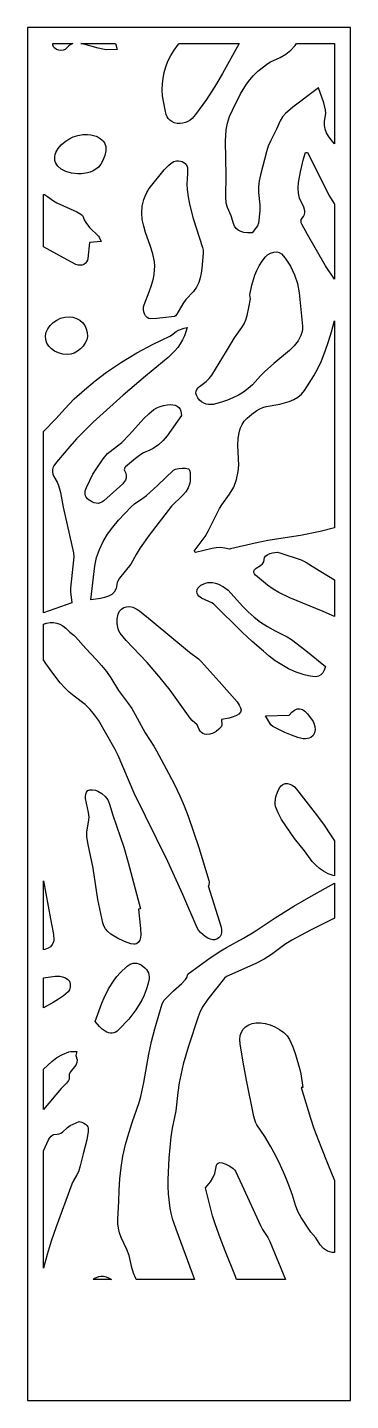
# Model space of a CAD drawing. Extents: x 0 to 400, y 0 to 1700.
import ezdxf

# ---------------------------------------------------------------- set-up
doc = ezdxf.new("R2010")
doc.units = 0
doc.layers.add('CUT', color=1, linetype='Continuous')
doc.layers.add('OUTLINE', color=7, linetype='Continuous')

msp = doc.modelspace()

# ---------------------------------------------------------------- linework, layer by layer
at = {"layer": 'CUT'}
for points in [[(36.07, 1672.73), (33.86, 1674.19), (32.21, 1676.16), (31.32, 1678.59), (31.27, 1680), (56.04, 1680), (53.82, 1679.03), (51.3, 1677.25), (46.67, 1672.9), (44.15, 1671.86), (41.41, 1671.51), (38.65, 1671.82)], [(66.03, 1680), (109.12, 1680), (111.14, 1672.62), (97.47, 1672.49), (93.45, 1672.93), (87.44, 1674.23), (69.83, 1679.12)], [(181.56, 1582.12), (178.58, 1583.38), (176.16, 1585.06), (174.24, 1587.1), (172.77, 1589.44), (171.68, 1592.04), (170.44, 1597.81), (167.26, 1615.48), (166.98, 1622.8), (167.16, 1630.05), (167.86, 1637.25), (169.16, 1644.37), (171.13, 1651.42), (173.83, 1658.39), (177.33, 1665.27), (181.71, 1672.05), (187.11, 1679.12), (187.91, 1680), (262.14, 1680), (241.57, 1643.12), (233.92, 1630.05), (221.54, 1610.93), (208.22, 1592.26), (203.93, 1587.41), (201.42, 1585.35), (198.67, 1583.62), (195.67, 1582.28), (192.42, 1581.41), (188.91, 1581.06), (185.15, 1581.3)], [(367.88, 1583.96), (369.28, 1593.59), (369.01, 1597.84), (366.81, 1606.59), (360.4, 1625.13), (328.7, 1601.24), (319.63, 1593.53), (315.91, 1589.24), (313.03, 1584.35), (308.24, 1574.05), (301.25, 1560.19), (298.17, 1553.2), (295.86, 1546.12), (288.32, 1517.36), (287, 1510.12), (286.22, 1502.84), (286.13, 1495.5), (287.62, 1480.57), (287.54, 1472.93), (285.92, 1457.61), (284.86, 1454.55), (278.25, 1445.55), (272.63, 1445.7), (267.93, 1446.31), (264.05, 1447.41), (260.91, 1449.03), (258.42, 1451.22), (256.5, 1454.01), (255.04, 1457.43), (252.25, 1466.8), (247.5, 1477.13), (246.13, 1482.39), (245.57, 1490.96), (246, 1516.89), (245.31, 1559.17), (246.07, 1573.25), (247.55, 1581.44), (250.23, 1589.65), (253.68, 1597.79), (263.77, 1617.91), (271.01, 1629.67), (275.23, 1635.31), (279.95, 1640.71), (285.29, 1645.84), (297.53, 1655.42), (300.78, 1657.57), (312.76, 1662.75), (320, 1667.07), (326.16, 1672.05), (331.41, 1677.56), (333.26, 1680), (380, 1680), (380, 1556.07), (375.82, 1560.96), (372.74, 1565.29), (370.36, 1569.66), (368.72, 1574.16), (367.88, 1578.89)], [(81.24, 1522.47), (77.75, 1520.99), (74.18, 1519.95), (66.99, 1518.7), (62.53, 1518.74), (54.43, 1519.72), (47.5, 1521.77), (41.86, 1524.73), (37.61, 1528.45), (36.04, 1530.56), (34.86, 1532.79), (34.08, 1535.14), (33.73, 1537.59), (33.8, 1540.12), (34.32, 1542.71), (35.3, 1545.35), (38.09, 1550.16), (41.79, 1554.56), (46.23, 1558.46), (51.28, 1561.77), (56.77, 1564.4), (62.56, 1566.28), (68.5, 1567.3), (74.44, 1567.39), (78.31, 1566.96), (81.81, 1566.27), (84.95, 1565.32), (87.73, 1564.12), (90.15, 1562.69), (92.2, 1561.03), (93.9, 1559.17), (95.24, 1557.11), (96.86, 1552.46), (97.06, 1547.18), (95.88, 1541.37), (93.33, 1535.13), (90.69, 1530.72), (87.77, 1527.21), (84.6, 1524.51)], [(141.43, 1470.37), (141.92, 1478.67), (143.91, 1487.07), (145.57, 1491.31), (147.7, 1495.57), (150.88, 1500.59), (169.26, 1523.85), (174.79, 1529.19), (177.91, 1531.79), (181.19, 1533.85), (184.51, 1534.85), (186.94, 1534.89), (189.3, 1534.55), (191.52, 1533.86), (193.54, 1532.83), (195.27, 1531.49), (196.65, 1529.85), (197.59, 1527.94), (198.04, 1525.78), (198.1, 1519.23), (197.37, 1506.05), (197.66, 1499.54), (198.98, 1490.44), (200.7, 1481.39), (205.08, 1463.43), (216.83, 1427.53), (217.4, 1424.15), (217.41, 1420.65), (216.05, 1401.56), (215.25, 1395.64), (214, 1389.82), (212.08, 1384.12), (209.3, 1378.58), (205.46, 1373.23), (195.96, 1363.3), (192.42, 1357.84), (185.11, 1345.22), (183.26, 1342.85), (182.21, 1342.33), (167.52, 1340.33), (160.18, 1339.6), (152.86, 1339.26), (150.3, 1339.69), (148.09, 1340.95), (146.26, 1342.87), (144.87, 1345.29), (143.94, 1348.05), (143.54, 1350.98), (143.69, 1353.92), (144.44, 1356.7), (150.75, 1372.87), (153.55, 1381.04), (155.9, 1389.28), (156.93, 1394.44), (157.48, 1399.57), (157.55, 1404.67), (157.2, 1409.74), (155.31, 1419.88), (152.08, 1430.08), (146.3, 1445.97), (143.9, 1454.03), (142.19, 1462.15)], [(341.68, 1466.11), (342.8, 1468.45), (343.3, 1470.75), (343.28, 1473), (342.04, 1477.46), (336.96, 1488.47), (335.45, 1495.01), (335.03, 1501.58), (335.45, 1508.18), (337.9, 1521.43), (341.56, 1537.3), (344.14, 1545.05), (346.54, 1545.12), (373.95, 1491.24), (379.41, 1482.48), (380, 1481.74), (380, 1388.3), (368.86, 1405.05), (346.84, 1443.52), (339.67, 1456.34), (339, 1458.12), (338.77, 1460.16), (339.03, 1462.12)], [(68.07, 1467.35), (69.14, 1465.56), (70.41, 1461.89), (72.14, 1458.51), (76.66, 1452.4), (87.96, 1441.45), (88.91, 1440.25), (91.23, 1434.93), (77, 1433.86), (74.86, 1413.96), (74.34, 1411.72), (73.27, 1409.71), (71.72, 1408.02), (69.79, 1406.71), (67.57, 1405.85), (65.15, 1405.5), (62.61, 1405.74), (60.05, 1406.64), (49.19, 1412.16), (20, 1428.44), (20, 1493.38), (20.98, 1492.99), (25, 1490.83), (32.39, 1485.41), (36.3, 1482.98), (61.22, 1471.67), (66.1, 1468.98)], [(224.16, 1233.17), (221.23, 1233.77), (218.37, 1234.86), (215.65, 1236.51), (213.12, 1238.74), (210.83, 1241.63), (209.22, 1244.69), (208.64, 1247.4), (208.89, 1249.79), (209.82, 1251.88), (211.25, 1253.73), (213, 1255.34), (221.29, 1261.5), (225.1, 1265.29), (228.34, 1269.33), (246.62, 1299.03), (256.32, 1315.71), (265.6, 1328.34), (268.33, 1333.22), (270.41, 1338.19), (271.98, 1343.24), (274.17, 1353.49), (276.03, 1363.85), (275.46, 1368.98), (277.77, 1381.12), (281.54, 1393.15), (284.05, 1399.07), (287.04, 1404.9), (290.52, 1410.62), (294.53, 1416.21), (297.18, 1418.58), (300.88, 1420.54), (304.98, 1421.88), (308.88, 1422.35), (311.62, 1421.54), (314.34, 1419.55), (318.99, 1414.3), (325.59, 1404.29), (330.67, 1393.79), (334.3, 1382.87), (336.54, 1371.57), (340.64, 1330.23), (340.45, 1326.14), (339.76, 1322.28), (338.61, 1318.63), (335.11, 1311.87), (330.31, 1305.71), (324.54, 1299.98), (305.04, 1283.81), (293.67, 1273.81), (288.35, 1268.6), (278.63, 1257.69), (273.22, 1252.84), (267.36, 1248.54), (261.1, 1244.76), (254.47, 1241.44), (247.54, 1238.55), (240.34, 1236.03), (230.07, 1233.26), (227.13, 1233.01)], [(116.31, 1285.62), (135.49, 1297.17), (155.55, 1307.84), (176.42, 1317.74), (178.46, 1318.97), (184.06, 1323.54), (187.12, 1325.2), (193.92, 1327.82), (197.76, 1328.68), (196.2, 1323.25), (194.25, 1318.06), (191.9, 1313.11), (189.16, 1308.38), (186.01, 1303.86), (182.45, 1299.55), (178.48, 1295.44), (174.09, 1291.52), (145.96, 1268.11), (118.41, 1244.59), (93.57, 1222.43), (81.5, 1211.19), (69.77, 1199.78), (60.89, 1190.52), (52.41, 1181.02), (36.05, 1161.73), (32.67, 1157.06), (31.56, 1154.73), (30.93, 1152.33), (30.84, 1149.8), (31.35, 1147.09), (32.54, 1144.15), (36.73, 1137.06), (38.49, 1132.95), (40.92, 1124.22), (44.38, 1106.15), (57.1, 1049.35), (57.3, 1044.61), (53.24, 1005.8), (53.25, 1001.13), (54.91, 987.61), (20, 975.25), (20, 1199.6), (35.52, 1215.89), (46.16, 1227.71), (57.83, 1240.01), (70.5, 1251.53), (83.97, 1262.47), (98.04, 1273.08)], [(46.17, 1341.41), (51.43, 1341.88), (56.27, 1341.32), (60.73, 1339.85), (64.71, 1337.58), (68.12, 1334.59), (70.87, 1331), (72.86, 1326.89), (74.01, 1322.36), (74.2, 1317.52), (73.4, 1313.39), (71.61, 1309.34), (68.99, 1305.52), (65.71, 1302.09), (61.94, 1299.18), (57.85, 1296.95), (53.6, 1295.55), (49.36, 1295.12), (43.6, 1295.71), (38.32, 1297.12), (33.64, 1299.25), (29.63, 1302.03), (26.41, 1305.38), (24.05, 1309.21), (22.66, 1313.45), (22.33, 1318.01), (23.18, 1322.54), (25.15, 1326.9), (28.09, 1330.96), (31.83, 1334.58), (36.21, 1337.62), (41.04, 1339.95)], [(219.9, 1069.92), (223.89, 1076.19), (237.95, 1104.47), (240.72, 1108.94), (250.29, 1121.98), (255.35, 1131), (258.98, 1140.35), (261.07, 1150.1), (261.55, 1158.15), (260.65, 1182.52), (261.02, 1191.45), (262.37, 1200.22), (263.72, 1204.47), (265.68, 1208.59), (268.37, 1212.56), (271.91, 1216.35), (277.79, 1221.42), (284.15, 1225.83), (287.64, 1227.69), (291.4, 1229.27), (295.48, 1230.53), (312.36, 1233.63), (318.41, 1235.12), (324.21, 1237), (329.66, 1239.38), (334.67, 1242.36), (339.12, 1246.04), (342.91, 1250.54), (348.89, 1259.44), (354.49, 1268.53), (359.58, 1277.82), (364.01, 1287.28), (368.7, 1299.12), (372.84, 1311.12), (376.5, 1323.23), (379.79, 1335.41), (380, 1336.92), (380, 1080.36), (362.42, 1075.9), (338.04, 1070.85), (297.47, 1064.72), (281.93, 1061.45), (251.18, 1054.33), (250.22, 1053.92), (244.44, 1055.47), (239.04, 1056.06), (233.75, 1055.88), (228.55, 1055.11), (208.1, 1049.84), (206.49, 1051.72)], [(72.95, 1130.53), (81.04, 1146.83), (84.25, 1152.03), (93.73, 1165.94), (99.17, 1172.35), (102.25, 1175.18), (111.51, 1181.83), (116.87, 1186.3), (126.47, 1195.89), (144.27, 1215.98), (150.18, 1221.8), (156.63, 1226.8), (160.21, 1228.88), (164.11, 1230.62), (168.39, 1231.97), (173.11, 1232.91), (176.66, 1233.17), (179.93, 1232.94), (182.87, 1232.22), (185.41, 1231.05), (187.49, 1229.43), (189.06, 1227.39), (190.06, 1224.95), (190.61, 1219.58), (173.08, 1194.28), (168.11, 1188.55), (162.35, 1183.29), (155.55, 1178.67), (151.68, 1176.64), (143.75, 1173.18), (140.26, 1171.19), (133.71, 1166.46), (121.25, 1156.1), (120.48, 1155.12), (119.93, 1152.34), (121.7, 1147.97), (122.29, 1145.03), (122.12, 1142.28), (121.27, 1139.71), (119.85, 1137.29), (117.94, 1134.96), (94.59, 1113.92), (92.21, 1112.25), (89.82, 1111.24), (87.44, 1110.81), (85.08, 1110.9), (82.76, 1111.43), (80.5, 1112.33), (76.24, 1114.91), (74.32, 1116.55), (72.87, 1118.31), (71.87, 1120.17), (71.29, 1122.12), (71.37, 1126.23)], [(109.62, 1005.2), (107.49, 1001.03), (104.33, 997.97), (100.31, 995.8), (95.57, 994.28), (90.24, 993.19), (78.45, 991.36), (83.31, 1033.24), (85.52, 1043.83), (89.01, 1053.87), (93.65, 1063.43), (99.25, 1072.6), (105.68, 1081.42), (112.77, 1089.98), (128.28, 1106.56), (132.69, 1110.34), (142.71, 1117.13), (147.48, 1120.73), (161, 1132.96), (180.83, 1151.73), (183.4, 1153), (187.35, 1153.94), (191.59, 1154.45), (195.73, 1154.36), (199.36, 1153.51), (200.15, 1152.9), (200.72, 1151.87), (201.32, 1148.91), (201.64, 1138.75), (201.2, 1135.7), (199.17, 1130.12), (195.94, 1125.1), (191.85, 1120.48), (178.14, 1107.34), (150.53, 1071.47), (139.36, 1055.64), (134.45, 1047.41), (128.13, 1035.38), (114.12, 1018.21), (111.7, 1014.5), (110.94, 1012.62)], [(344.83, 1037.84), (355.97, 1031.1), (380, 1015.92), (380, 970.52), (366.22, 976.72), (324.7, 993.98), (311.37, 1000.23), (304.02, 1004.58), (297.2, 1009.62), (282.18, 1021.85), (280.96, 1023.45), (280.34, 1025), (280.29, 1026.5), (280.78, 1027.96), (281.78, 1029.34), (283.26, 1030.66), (288.35, 1033.78), (290.84, 1035.85), (292.47, 1038.48), (293.59, 1043.9), (295.08, 1045.66), (297.31, 1047.23), (300.09, 1048.53), (303.2, 1049.51), (306.44, 1050.08), (309.61, 1050.17), (312.49, 1049.71), (338.99, 1040.75)], [(273.17, 976.46), (280.66, 969.95), (288.67, 963.84), (297.26, 958.17), (306.48, 952.97), (321.74, 945.53), (326.74, 942.2), (344.52, 928.44), (369.14, 908.76), (367.5, 904.27), (365.54, 900.83), (363.18, 898.4), (360.33, 896.88), (356.93, 896.21), (352.89, 896.31), (348.13, 897.1), (342.58, 898.52), (332.56, 901.91), (323.34, 906.03), (314.8, 910.77), (306.82, 916.02), (299.29, 921.66), (292.07, 927.59), (278.15, 939.83), (265.81, 951.26), (230.29, 986.29), (228.16, 987.83), (220.02, 991.18), (215.49, 993.34), (211.98, 996.02), (210.77, 997.61), (210, 999.42), (209.74, 1001.46), (210.05, 1003.77), (210.96, 1005.74), (212.6, 1007.61), (214.8, 1009.31), (217.42, 1010.77), (220.29, 1011.92), (223.27, 1012.68), (226.19, 1013), (228.9, 1012.8), (232.77, 1011.89), (236.37, 1010.69), (242.86, 1007.48), (248.48, 1003.23), (266.16, 983.33)], [(200.46, 926.35), (211.62, 918.17), (214.87, 915.17), (237.43, 890.32), (259.44, 864.94), (262.26, 861.11), (263.91, 857.72), (264.39, 854.73), (263.72, 852.13), (261.89, 849.88), (258.92, 847.96), (254.8, 846.35), (249.56, 845.02), (240.11, 843.16), (240.61, 835.98), (239.78, 834.11), (236.88, 831.16), (233.55, 828.39), (229.88, 826.18), (225.94, 824.91), (221.52, 824.79), (219.34, 825.22), (217.27, 826.01), (215.38, 827.21), (213.75, 828.83), (212.45, 830.93), (211.54, 833.52), (209.96, 836.4), (204.04, 841.86), (201.34, 844.73), (182.92, 871.02), (176.56, 879.63), (162.69, 896.84), (148.15, 913.61), (122.35, 940.8), (114.79, 950.27), (113.29, 952.79), (112.16, 955.58), (110.91, 961.66), (110.94, 967.9), (112.13, 973.68), (113.85, 977.26), (116.28, 979.98), (119.31, 981.83), (122.8, 982.81), (126.61, 982.9), (130.62, 982.09), (134.69, 980.36), (138.69, 977.71), (154.22, 965.11)], [(20, 917.09), (20, 961.41), (23.57, 962.49), (27.97, 963.15), (32.23, 963.12), (36.34, 962.42), (40.25, 961.06), (43.93, 959.05), (47.34, 956.41), (52.54, 951.15), (57.44, 947.53), (59.54, 945.53), (72.25, 931.29), (85.36, 917.2), (91.7, 910), (97.71, 902.6), (103.23, 894.89), (112.9, 879.13), (123.93, 864.24), (129.16, 856.65), (133.53, 849.24), (145.76, 826.59), (156.54, 810.08), (159.87, 804.47), (174.73, 776.81), (181.88, 762.86), (188.61, 748.76), (193.98, 736.29), (198.89, 723.67), (212.32, 684.72), (224.67, 643.93), (224.94, 642.36), (224.75, 637.52), (223.86, 637.44), (239.72, 585.97), (240.23, 582.58), (240.21, 579.55), (239.65, 576.88), (238.55, 574.63), (236.9, 572.81), (234.72, 571.45), (231.99, 570.58), (229.35, 570.51), (226.36, 571.24), (223.18, 572.63), (219.99, 574.57), (216.94, 576.93), (214.2, 579.6), (211.93, 582.44), (210.28, 585.34), (192.23, 626.53), (173.69, 667.38), (132.02, 752.07), (112.24, 798.61), (108.5, 806.16), (87.79, 842.19), (83.02, 849.05), (77.67, 855.54), (71.56, 861.56), (57.72, 871.94), (51.54, 877.19), (45.9, 882.69), (40.69, 888.41), (31.28, 900.35), (22.61, 912.72)], [(346.62, 850.23), (353.6, 840.58), (354.53, 838.8), (355.74, 834.51), (356.05, 830.32), (355.38, 826.48), (353.66, 823.22), (350.81, 820.8), (348.94, 819.99), (346.77, 819.47), (344.28, 819.28), (341.47, 819.45), (334.84, 821.01), (326.74, 823.9), (318.83, 827.18), (303.67, 834.62), (301.28, 836.67), (294.86, 847.8), (323.89, 848.51), (327.42, 852.21), (330.8, 854.79), (334.07, 856.22), (337.25, 856.5), (340.38, 855.61), (343.49, 853.52)], [(96.25, 747.99), (99.31, 743.57), (101.4, 738.28), (105.53, 724.94), (114.83, 698.35), (119.13, 684.98), (124.53, 665.96), (139.78, 608.6), (137.62, 608.38), (140, 584.48), (140.33, 576.54), (140, 573.28), (138.96, 569.96), (137.26, 567.12), (134.94, 565.3), (133.54, 564.95), (131.88, 564.9), (128.04, 565.52), (120.1, 568.23), (111.43, 572.35), (103.36, 577.32), (99.53, 580.52), (96.71, 584.01), (94.7, 587.71), (93.31, 591.57), (87.25, 620.2), (81.53, 659.15), (75.02, 688.35), (73.48, 698.08), (73.56, 704.13), (75.76, 716.27), (76.22, 722.37), (75.58, 728.06), (71.82, 745.24), (71.72, 748), (72.11, 750.87), (73.06, 753.4), (74.65, 755.11), (77.26, 755.93), (80.63, 756.05), (84.15, 755.57), (87.19, 754.56), (92.22, 751.63)], [(342.81, 680.5), (330.6, 696.02), (319.69, 711.68), (314.72, 719.56), (310.43, 727.55), (307.28, 735.68), (306.71, 738.45), (306.59, 741.34), (307.46, 747.28), (309.44, 753.17), (312.09, 758.66), (313.98, 761.21), (316.31, 762.91), (318.95, 763.8), (321.8, 763.89), (324.75, 763.22), (327.66, 761.83), (330.44, 759.75), (332.96, 756.99), (350.47, 734.83), (359.15, 723.68), (367.41, 712.32), (375.25, 700.54), (380, 692.88), (380, 649.66), (378.58, 650), (372.38, 652.29), (366.71, 655.22), (361.54, 658.75), (356.84, 662.84), (352.55, 667.47)], [(25.75, 559.92), (21.71, 558.24), (20, 558), (20, 643.56), (28.39, 596.36), (32.16, 576.95), (32.72, 570.52), (32.2, 567.55), (30.67, 564.57), (28.42, 561.92)], [(192.89, 416.26), (190.12, 404.8), (187.83, 393.22), (186.12, 381.49), (183.77, 358.74), (179.26, 337.39), (177.48, 326.62), (175.1, 300.22), (173.95, 273.62), (173.96, 264.84), (174.38, 256), (176.32, 238.24), (177.55, 231.87), (179.28, 225.48), (183.6, 212.73), (206.88, 150), (134.65, 150), (134.06, 151.11), (131.24, 157.84), (129.1, 164.79), (125.91, 179.43), (123, 186.9), (116.01, 201.79), (113.87, 207.55), (112.58, 213.23), (111.97, 218.84), (111.86, 224.41), (113.04, 246.45), (113.41, 260.59), (114.33, 274.67), (115.89, 288.62), (118.19, 302.39), (121.48, 316.86), (125.49, 331.19), (130.06, 345.36), (137.9, 367.84), (140.27, 376.4), (144.01, 393.77), (150.21, 428.85), (153.64, 444.57), (157.62, 460.19), (166.9, 491.1), (169.23, 495.52), (172.78, 499.59), (180.93, 507.33), (191.16, 516.21), (195.58, 521.11), (197.18, 523.96), (198.51, 527.84), (199.08, 528.47), (226.15, 547.92), (239.45, 556.8), (246.46, 560.95), (267.52, 572.28), (280.66, 580.49), (306.65, 597.52), (329.93, 612.04), (351.45, 624.45), (380, 640.36), (380, 597.32), (350.57, 582.3), (327.36, 570.02), (318.51, 564.49), (301.98, 552.2), (293.24, 546.63), (282.63, 541.2), (246.32, 525.04), (243.76, 523.02), (223.3, 496.95), (217.2, 487.94), (213.88, 481.65), (211.28, 475.02), (199.5, 438.91)], [(98.2, 456.07), (96.04, 457.14), (92.41, 459.81), (89.31, 462.97), (84.02, 469.12), (92.16, 491.95), (94.94, 498.7), (100.48, 509.91), (107.22, 520.57), (110.81, 525.12), (114.79, 529.47), (123.55, 537.63), (127.04, 540.08), (131.06, 541.51), (133.27, 541.68), (135.61, 541.4), (138.09, 540.62), (140.7, 539.25), (145.42, 535.65), (147.23, 533.69), (148.67, 531.61), (149.72, 529.42), (150.38, 527.1), (150.64, 524.66), (150.48, 522.09), (149.14, 515.12), (147.14, 508.41), (144.56, 501.96), (141.47, 495.72), (134.08, 483.77), (125.56, 472.35), (112.93, 459.2), (111.16, 457.47), (109.21, 456.2), (107.12, 455.37), (104.94, 454.97), (102.69, 454.96), (100.44, 455.34)], [(52.12, 508.45), (50.42, 505.85), (44.68, 501.15), (38.49, 496.81), (31.97, 492.8), (20, 486.05), (20, 523.24), (28.34, 524.71), (34.12, 525.22), (40.06, 525.34), (43.39, 524.71), (47, 523.21), (50.09, 521.2), (51.86, 519.06), (52.76, 515.64), (52.87, 511.9)], [(307.46, 303.14), (300.92, 315), (293.77, 326.72), (284, 341.46), (282.37, 344.79), (280.24, 351.57), (271.1, 396.6), (266.87, 419.07), (263.2, 441.51), (262.81, 447.11), (263.38, 452.01), (264.83, 456.25), (267.1, 459.82), (270.15, 462.74), (273.9, 465.02), (278.3, 466.66), (283.28, 467.68), (288.48, 467.79), (294.26, 466.9), (300.32, 465.13), (306.38, 462.59), (312.12, 459.38), (317.25, 455.62), (321.46, 451.43), (324.45, 446.91), (328.44, 437.82), (331.75, 428.55), (337.32, 409.81), (338.61, 404.34), (340.88, 387.76), (339.04, 387.62), (350.4, 349.49), (354.76, 336.84), (363.1, 314.69), (371.73, 292.54), (380, 272.24), (380, 183.38), (377.31, 183.37), (374.27, 183.92), (371.45, 184.95), (368.86, 186.39), (366.5, 188.19), (362.46, 192.66), (357.02, 201.53), (350.92, 208.44), (348.26, 212), (338.87, 226.76), (334.78, 234.21), (331.84, 241.73), (327.98, 254.28), (323.63, 266.69), (318.78, 278.98), (313.4, 291.13)], [(51.45, 398.06), (50.81, 396.39), (48.29, 393.01), (41.79, 386.33), (20, 360.4), (20, 410.14), (30.14, 419.93), (36.46, 424.62), (43.45, 428.56), (51.2, 431.71), (53.5, 432.15), (61.32, 431.95), (59.85, 427.25), (61.58, 421.86), (61.31, 418.38), (59.81, 415.3), (52.96, 406.71), (51.58, 403.47)], [(41.34, 331.03), (43.18, 332.21), (49.52, 338.2), (52.69, 340.37), (63.96, 345.41), (67.29, 344.5), (69.97, 343.38), (72.05, 342.06), (73.59, 340.56), (74.64, 338.89), (75.24, 337.09), (75.31, 333.1), (73.41, 322.83), (69.17, 305.27), (65.33, 290.49), (63.07, 283.23), (61.3, 279.27), (56.73, 271.72), (54.84, 267.8), (35.37, 215.19), (29.45, 197.52), (24.51, 180.95), (20, 164.04), (20, 309), (26.1, 322.63), (27.45, 324.99), (29.32, 327.29), (31.45, 329.01), (32.54, 329.48), (36.65, 329.64), (39.2, 330.14)], [(220.23, 263.47), (226.44, 270.69), (229.69, 275.74), (231.99, 281.06), (233.93, 291.5), (234.76, 292.99), (236.1, 294.05), (238.09, 294.53), (240.88, 294.32), (245.68, 292.84), (250.61, 290.35), (254.84, 287.25), (256.43, 285.59), (257.54, 283.93), (265.59, 267.26), (288.41, 216.72), (291.17, 211.72), (297.56, 201.88), (300.18, 196.86), (319.48, 150), (259, 150), (257.46, 153.48), (244.58, 185.42), (238.5, 201.4), (232.77, 217.39), (229.26, 228.57)], [(97.3, 153.23), (100.53, 152.07), (104.17, 150), (81.49, 150), (83.17, 151.31), (85.62, 152.51), (88.29, 153.37), (91.15, 153.81), (94.16, 153.79)]]:
    msp.add_lwpolyline(points, close=True, dxfattribs=at)
at = {"layer": 'OUTLINE'}
msp.add_lwpolyline([(0, 0), (400, 0), (400, 1700), (0, 1700)], close=True, dxfattribs=at)

doc.saveas('drawing.dxf')
